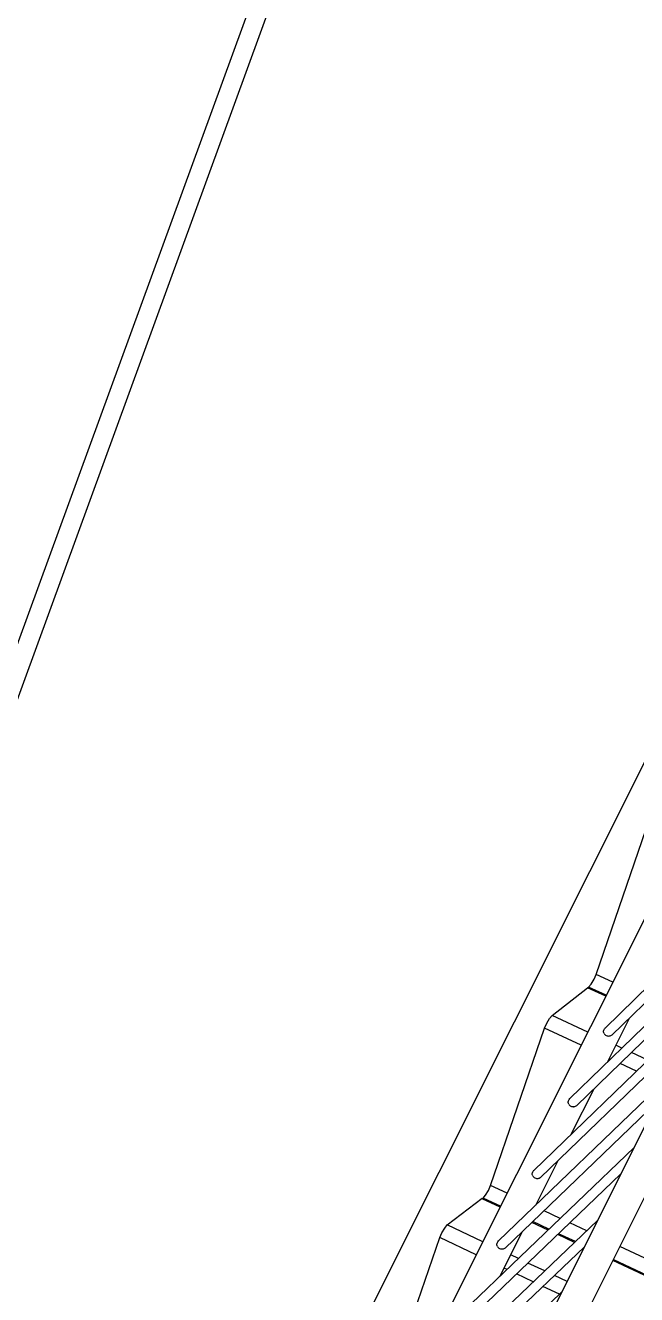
# Model space of a CAD drawing. Header units: millimetres. Extents: x 13967 to 26400, y -11617 to -3396.
# Drawn here: x 24911 to 25238, y -9420 to -8741 of the extents above; entities that cross this region are included whole.
import ezdxf

# ---------------------------------------------------------------- set-up
doc = ezdxf.new("R2010")
doc.units = ezdxf.units.MM
doc.header["$MEASUREMENT"] = 0
for name, color, linetype in [('NewA-Ee_25_10-M_WallsInternal', 7, 'Continuous'), ('NewA-Ee_35_10-M_StairsInternal', 7, 'Continuous'), ('NewA-Ss_25_15_60_05-M_BalustradeAndGuardingSystems', 7, 'Continuous')]:
    doc.layers.add(name, color=color, linetype=linetype)

# ---------------------------------------------------------------- blocks, each defined once
blk = doc.blocks.new('Section Elem_101_1', base_point=(20019.04, -7720.32))
at = {"layer": 'NewA-Ee_25_10-M_WallsInternal', "linetype": 'Continuous'}
for p, q in [((25248.18, -8135.19), (24788.55, -9395.26)), ((25109.86, -8543.14), (24795.18, -9407.34))]:
    blk.add_line(p, q, dxfattribs=at)
blk = doc.blocks.new('Section Elem_103_1', base_point=(20019.04, -7720.32))
at = {"layer": 'NewA-Ee_35_10-M_StairsInternal', "linetype": 'Continuous'}
for p, q in [((25459.28, -8700.51), (25004.98, -9608.38)), ((25215.93, -9248.89), (25244.63, -9165.28)), ((25211.94, -9255.66), (25213.33, -9254.06)), ((25213.33, -9254.06), (25214.84, -9251.51)), ((25214.84, -9251.51), (25215.93, -9248.89)), ((25224.86, -9253.07), (25215.93, -9248.89)), ((25192.49, -9270.87), (25211.41, -9256.04)), ((25211.4, -9256.09), (25211.94, -9255.66)), ((25211.41, -9256.04), (25211.4, -9256.09)), ((25221.08, -9260.62), (25211.4, -9256.09)), ((25221.35, -9260.07), (25211.94, -9255.66)), ((25188.43, -9277.68), (25189.57, -9275)), ((25189.57, -9275), (25191.1, -9272.43)), ((25191.1, -9272.43), (25192.49, -9270.87)), ((25211.49, -9279.78), (25192.49, -9270.87)), ((25159.46, -9361.82), (25188.43, -9277.68)), ((25207.95, -9286.84), (25188.43, -9277.68)), ((25229.71, -9288.32), (25226.42, -9286.78)), ((25223.66, -9294.21), (25222.88, -9293.84)), ((25243.55, -9294.81), (25234.81, -9290.72)), ((25237.48, -9300.69), (25228.75, -9296.6)), ((25158.36, -9364.45), (25159.46, -9361.82)), ((25168.34, -9366), (25159.46, -9361.82)), ((25136.4, -9382.96), (25155.07, -9368.62)), ((25154.95, -9368.97), (25155.49, -9368.56)), ((25155.07, -9368.62), (25154.95, -9368.97)), ((25164.58, -9373.52), (25154.95, -9368.97)), ((25155.49, -9368.56), (25156.87, -9366.99)), ((25164.84, -9372.98), (25155.49, -9368.56)), ((25156.87, -9366.99), (25158.36, -9364.45)), ((25196.79, -9379.43), (25188.13, -9375.34)), ((25135.01, -9384.64), (25136.4, -9382.96)), ((25155.36, -9391.92), (25136.4, -9382.96)), ((25190.3, -9385.66), (25181.66, -9381.58)), ((25190.76, -9385.21), (25182.12, -9381.13)), ((25210.92, -9386.1), (25201.92, -9381.85)), ((25103.12, -9474.4), (25132.35, -9389.74)), ((25132.35, -9389.74), (25133.54, -9387.1)), ((25151.84, -9398.95), (25132.35, -9389.74)), ((25133.54, -9387.1), (25135.01, -9384.64)), ((25204.42, -9392.32), (25195.42, -9388.08)), ((25204.88, -9391.88), (25195.88, -9387.63)), ((25209.63, -9394.78), (25209.58, -9394.76)), ((25505.55, -9525.11), (25228.64, -9394.46)), ((25174.41, -9400.92), (25170.27, -9398.97)), ((25188.47, -9407.57), (25179.51, -9403.34)), ((25501.75, -9532.69), (25224.87, -9401.98)), ((25502.02, -9532.15), (25225.14, -9401.44)), ((25168.34, -9406.75), (25166.75, -9406)), ((25182.38, -9413.4), (25173.43, -9409.16)), ((25200.4, -9413.21), (25193.62, -9410)), ((25196.4, -9420.03), (25187.52, -9415.83))]:
    blk.add_line(p, q, dxfattribs=at)
blk = doc.blocks.new('Section Elem_108_1', base_point=(20019.04, -7720.32))
at = {"layer": 'NewA-Ss_25_15_60_05-M_BalustradeAndGuardingSystems', "linetype": 'Continuous'}
for p, q in [((25472.55, -8758.14), (24947.86, -9806.54)), ((25065.98, -9681.75), (25356.57, -9101.23)), ((25080.52, -9690.35), (25369.96, -9112.14)), ((25313.62, -9187.01), (25220.78, -9277.59)), ((25306.35, -9201.55), (25224.41, -9281.37)), ((25294.37, -9225.49), (25201.87, -9315.38)), ((25287.13, -9239.94), (25205.5, -9319.17)), ((25274.82, -9264.54), (25182.67, -9353.75)), ((25233.61, -9272.41), (25221.79, -9296.02)), ((25267.62, -9278.92), (25186.29, -9357.54)), ((25219.94, -9279.27), (25220.03, -9278.82)), ((25219.94, -9279.72), (25219.94, -9279.27)), ((25220.04, -9280.15), (25219.94, -9279.72)), ((25220.03, -9278.82), (25220.2, -9278.39)), ((25220.22, -9280.56), (25220.04, -9280.15)), ((25220.2, -9278.39), (25220.45, -9277.97)), ((25220.22, -9280.56), (25220.42, -9280.83)), ((25220.47, -9280.93), (25220.42, -9280.83)), ((25220.45, -9277.97), (25220.78, -9277.59)), ((25220.77, -9281.27), (25220.47, -9280.93)), ((25221.14, -9281.55), (25220.77, -9281.27)), ((25220.78, -9277.59), (25220.85, -9277.54)), ((25221.55, -9281.76), (25221.14, -9281.55)), ((25221.96, -9281.94), (25221.55, -9281.76)), ((25222.4, -9282.03), (25221.96, -9281.94)), ((25222.85, -9282.04), (25222.4, -9282.03)), ((25222.85, -9282.04), (25222.96, -9282.02)), ((25223.28, -9281.99), (25222.96, -9282.02)), ((25223.68, -9281.86), (25223.28, -9281.99)), ((25224.07, -9281.66), (25223.68, -9281.86)), ((25224.41, -9281.37), (25224.07, -9281.66)), ((25255.57, -9303), (25163.76, -9391.53)), ((25201.11, -9316.61), (25201.29, -9316.18)), ((25201.29, -9316.18), (25201.54, -9315.76)), ((25201.54, -9315.76), (25201.87, -9315.38)), ((25201.87, -9315.38), (25201.94, -9315.33)), ((25214.66, -9310.28), (25202.52, -9334.53)), ((25248.41, -9317.31), (25167.38, -9395.32)), ((25201.03, -9317.07), (25201.11, -9316.61)), ((25201.03, -9317.51), (25201.03, -9317.07)), ((25201.12, -9317.95), (25201.03, -9317.51)), ((25201.3, -9318.35), (25201.12, -9317.95)), ((25201.3, -9318.35), (25201.5, -9318.62)), ((25201.56, -9318.72), (25201.5, -9318.62)), ((25201.86, -9319.06), (25201.56, -9318.72)), ((25202.22, -9319.34), (25201.86, -9319.06)), ((25202.63, -9319.56), (25202.22, -9319.34)), ((25203.05, -9319.73), (25202.63, -9319.56)), ((25203.49, -9319.82), (25203.05, -9319.73)), ((25203.94, -9319.84), (25203.49, -9319.82)), ((25203.94, -9319.84), (25204.05, -9319.82)), ((25204.36, -9319.79), (25204.05, -9319.82)), ((25204.77, -9319.66), (25204.36, -9319.79)), ((25205.15, -9319.45), (25204.77, -9319.66)), ((25205.5, -9319.17), (25205.15, -9319.45)), ((25205.55, -9319.11), (25205.5, -9319.17)), ((25236.32, -9341.46), (25144.85, -9429.31)), ((25195.42, -9348.71), (25183.54, -9372.46)), ((25229.19, -9355.69), (25148.47, -9433.1)), ((25181.83, -9355.43), (25181.91, -9354.98)), ((25181.83, -9355.88), (25181.83, -9355.43)), ((25181.92, -9356.31), (25181.83, -9355.88)), ((25181.91, -9354.98), (25182.08, -9354.54)), ((25182.1, -9356.72), (25181.92, -9356.31)), ((25182.08, -9354.54), (25182.34, -9354.13)), ((25182.1, -9356.72), (25182.3, -9356.99)), ((25182.36, -9357.09), (25182.3, -9356.99)), ((25182.34, -9354.13), (25182.67, -9353.75)), ((25182.66, -9357.43), (25182.36, -9357.09)), ((25182.67, -9353.75), (25182.74, -9353.69)), ((25183.02, -9357.71), (25182.66, -9357.43)), ((25183.43, -9357.93), (25183.02, -9357.71)), ((25183.85, -9358.1), (25183.43, -9357.93)), ((25184.28, -9358.19), (25183.85, -9358.1)), ((25184.73, -9358.21), (25184.28, -9358.19)), ((25184.73, -9358.21), (25184.84, -9358.19)), ((25185.16, -9358.16), (25184.84, -9358.19)), ((25185.57, -9358.03), (25185.16, -9358.16)), ((25185.95, -9357.82), (25185.57, -9358.03)), ((25186.29, -9357.54), (25185.95, -9357.82)), ((25186.34, -9357.48), (25186.29, -9357.54)), ((25216.77, -9380.5), (25125.66, -9467.66)), ((25176.48, -9386.57), (25164.55, -9410.38)), ((25209.69, -9394.65), (25129.28, -9471.46)), ((25162.92, -9393.21), (25163, -9392.76)), ((25162.92, -9393.66), (25162.92, -9393.21)), ((25163.01, -9394.09), (25162.92, -9393.66)), ((25163, -9392.76), (25163.18, -9392.32)), ((25163.19, -9394.5), (25163.01, -9394.09)), ((25163.18, -9392.32), (25163.43, -9391.91)), ((25163.19, -9394.5), (25163.39, -9394.77)), ((25163.45, -9394.87), (25163.39, -9394.77)), ((25163.43, -9391.91), (25163.76, -9391.53)), ((25163.75, -9395.21), (25163.45, -9394.87)), ((25164.11, -9395.49), (25163.75, -9395.21)), ((25163.76, -9391.53), (25163.83, -9391.47)), ((25164.52, -9395.71), (25164.11, -9395.49)), ((25164.93, -9395.88), (25164.52, -9395.71)), ((25165.37, -9395.98), (25164.93, -9395.88)), ((25165.82, -9395.99), (25165.37, -9395.98)), ((25165.82, -9395.99), (25165.93, -9395.97)), ((25166.25, -9395.94), (25165.93, -9395.97)), ((25166.65, -9395.81), (25166.25, -9395.94)), ((25167.04, -9395.61), (25166.65, -9395.81)), ((25167.38, -9395.32), (25167.04, -9395.61)), ((25167.43, -9395.27), (25167.38, -9395.32)), ((25197.53, -9418.95), (25106.75, -9505.43))]:
    blk.add_line(p, q, dxfattribs=at)

msp = doc.modelspace()

# ---------------------------------------------------------------- block references
at = {"layer": 'NewA-Ee_25_10-M_WallsInternal', "lineweight": 0}
msp.add_blockref('Section Elem_101_1', (20019.04, -7720.32), dxfattribs=at)
at = {"layer": 'NewA-Ee_35_10-M_StairsInternal', "lineweight": 0}
msp.add_blockref('Section Elem_103_1', (20019.04, -7720.32), dxfattribs=at)
at = {"layer": 'NewA-Ss_25_15_60_05-M_BalustradeAndGuardingSystems', "lineweight": 0}
msp.add_blockref('Section Elem_108_1', (20019.04, -7720.32), dxfattribs=at)

doc.saveas('drawing.dxf')
